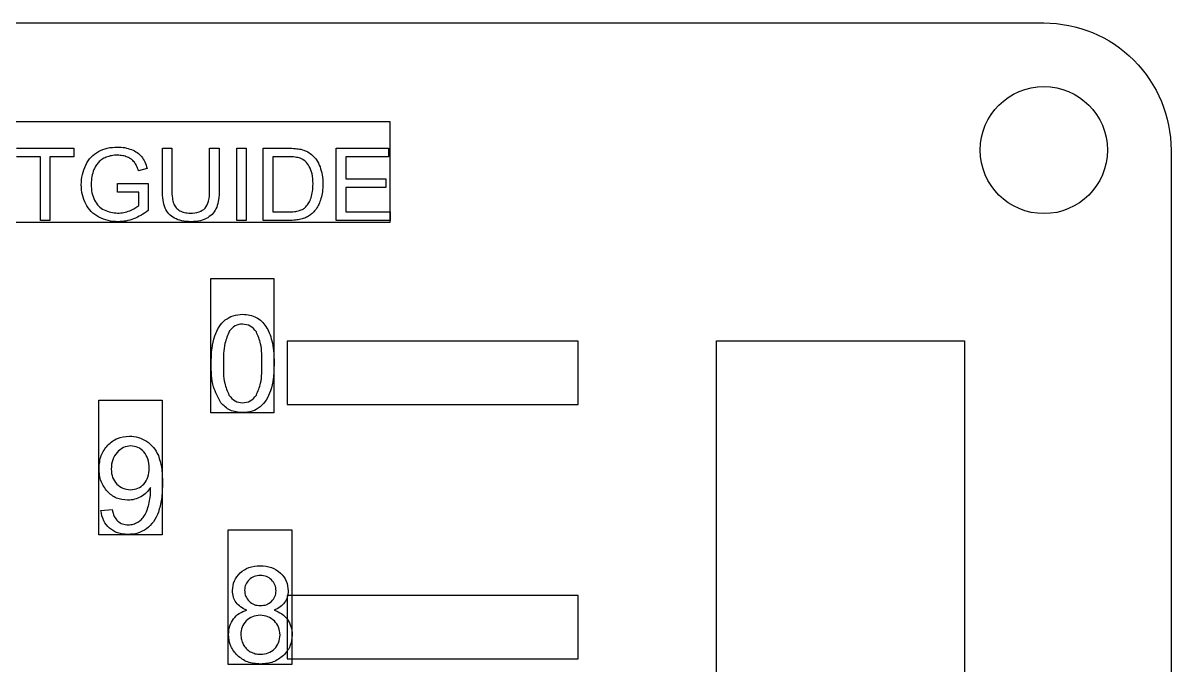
# Model space of a CAD drawing. Header units: millimetres. Extents: x -270 to -4, y 9 to 185.
# Drawn here: x -174.44 to -138.33, y 47 to 67.21 of the extents above; entities that cross this region are included whole.
import ezdxf

# ---------------------------------------------------------------- set-up
doc = ezdxf.new("R2010")
doc.units = ezdxf.units.MM
doc.layers.get('0').update_dxf_attribs({"linetype": 'CONTINUOUS'})

msp = doc.modelspace()

# ---------------------------------------------------------------- linework, layer by layer
for p, q in [((-174.64, 63.265), (-172.839, 63.265)), ((-172.839, 63.265), (-172.839, 62.997)), ((-170.056, 61.952), (-170.056, 63.265)), ((-170.056, 63.265), (-169.755, 63.265)), ((-169.755, 63.265), (-169.755, 61.954)), ((-168.569, 63.265), (-168.268, 63.265)), ((-168.569, 61.954), (-168.569, 63.265)), ((-168.268, 63.265), (-168.268, 61.952)), ((-167.717, 60.992), (-167.717, 63.265)), ((-167.717, 63.265), (-167.416, 63.265)), ((-167.416, 63.265), (-167.416, 60.992)), ((-166.886, 60.992), (-166.886, 63.265)), ((-166.886, 63.265), (-166.103, 63.265)), ((-164.587, 60.992), (-164.587, 63.265)), ((-164.587, 63.265), (-162.943, 63.265)), ((-162.943, 63.265), (-162.943, 62.997)), ((-173.891, 62.997), (-174.64, 62.997)), ((-173.891, 60.992), (-173.891, 62.997)), ((-172.839, 62.997), (-173.591, 62.997)), ((-173.591, 62.997), (-173.591, 60.992)), ((-166.107, 62.997), (-166.585, 62.997)), ((-166.585, 62.997), (-166.585, 61.261)), ((-162.943, 62.997), (-164.286, 62.997)), ((-164.286, 62.997), (-164.286, 62.301)), ((-170.538, 62.63), (-170.809, 62.555)), ((-171.467, 62.151), (-170.504, 62.152)), ((-171.467, 61.884), (-171.467, 62.151)), ((-170.504, 62.152), (-170.504, 61.309)), ((-164.286, 62.301), (-163.028, 62.301)), ((-163.028, 62.301), (-163.028, 62.034)), ((-170.799, 61.884), (-171.467, 61.884)), ((-170.799, 61.461), (-170.799, 61.884)), ((-163.028, 62.034), (-164.286, 62.034)), ((-164.286, 62.034), (-164.286, 61.261)), ((-166.585, 61.261), (-166.1, 61.261)), ((-164.286, 61.261), (-162.891, 61.261)), ((-162.891, 61.261), (-162.891, 60.992)), ((-173.591, 60.992), (-173.891, 60.992)), ((-167.416, 60.992), (-167.717, 60.992)), ((-166.066, 60.992), (-166.886, 60.992)), ((-162.891, 60.992), (-164.587, 60.992)), ((-171.991, 51.865), (-171.633, 51.898))]:
    msp.add_line(p, q)
msp.add_lwpolyline([(-138.328, 63.208), (-138.328, 13.188, -0.414214), (-142.328, 9.188), (-198.278, 9.188, -0.414214), (-202.278, 13.188), (-202.278, 63.208, -0.414214), (-198.278, 67.208), (-142.328, 67.208, -0.414214)], format="xyb", close=True)
for points in [[(-162.901, 60.934), (-181.902, 60.934), (-181.902, 64.109), (-162.901, 64.109)], [(-166.553, 54.936), (-168.529, 54.936), (-168.529, 59.17), (-166.553, 59.17)], [(-156.978, 57.198), (-166.128, 57.198), (-166.128, 55.198), (-156.978, 55.198)], [(-152.628, 19.188), (-152.628, 57.208), (-144.828, 57.208), (-144.828, 19.188)], [(-170.064, 51.102), (-172.057, 51.102), (-172.057, 55.335), (-170.064, 55.335)], [(-165.984, 47.026), (-167.981, 47.026), (-167.981, 51.26), (-165.984, 51.26)], [(-156.978, 49.198), (-166.128, 49.198), (-166.128, 47.198), (-156.978, 47.198)]]:
    msp.add_lwpolyline(points, close=True)
at = {"extrusion": (0, 0, -1)}
for start, end in [(0, 180), (-180, 0)]:
    msp.add_arc((142.328, 63.208), 2, start, end, dxfattribs=at)
for points, knots in [([(-172.068, 63.164), (-171.976, 63.205), (-171.785, 63.29), (-171.576, 63.299), (-171.468, 63.304)], [0, 0, 0, 0, 0.02991177, 0.06207627, 0.06207627, 0.06207627, 0.06207627]), ([(-171.468, 63.304), (-171.389, 63.301), (-171.237, 63.296), (-171.092, 63.247), (-171.023, 63.224)], [0, 0, 0, 0, 0.02355239, 0.04548887, 0.04548887, 0.04548887, 0.04548887]), ([(-171.023, 63.224), (-170.961, 63.196), (-170.842, 63.142), (-170.753, 63.047), (-170.71, 63.002)], [0, 0, 0, 0, 0.02017563, 0.03868241, 0.03868241, 0.03868241, 0.03868241]), ([(-166.103, 63.265), (-166.025, 63.265), (-165.889, 63.264), (-165.755, 63.242), (-165.698, 63.233)], [0, 0, 0, 0, 0.02338491, 0.04065031, 0.04065031, 0.04065031, 0.04065031]), ([(-165.698, 63.233), (-165.636, 63.215), (-165.515, 63.181), (-165.414, 63.106), (-165.365, 63.07)], [0, 0, 0, 0, 0.01917061, 0.03736995, 0.03736995, 0.03736995, 0.03736995]), ([(-172.467, 62.737), (-172.417, 62.827), (-172.318, 63.001), (-172.15, 63.111), (-172.068, 63.164)], [0, 0, 0, 0, 0.03023304, 0.05922921, 0.05922921, 0.05922921, 0.05922921]), ([(-171.823, 62.984), (-171.87, 62.962), (-171.96, 62.92), (-172.032, 62.852), (-172.066, 62.819)], [0, 0, 0, 0, 0.01540609, 0.02952896, 0.02952896, 0.02952896, 0.02952896]), ([(-171.467, 63.047), (-171.531, 63.045), (-171.653, 63.041), (-171.769, 63.002), (-171.823, 62.984)], [0, 0, 0, 0, 0.01928767, 0.03638218, 0.03638218, 0.03638218, 0.03638218]), ([(-171.154, 62.987), (-171.203, 63.004), (-171.304, 63.04), (-171.411, 63.044), (-171.467, 63.047)], [0, 0, 0, 0, 0.01554156, 0.03204217, 0.03204217, 0.03204217, 0.03204217]), ([(-170.937, 62.828), (-170.966, 62.86), (-171.027, 62.927), (-171.11, 62.966), (-171.154, 62.987)], [0, 0, 0, 0, 0.0128411, 0.02712911, 0.02712911, 0.02712911, 0.02712911]), ([(-170.71, 63.002), (-170.674, 62.948), (-170.597, 62.834), (-170.559, 62.701), (-170.538, 62.63)], [0, 0, 0, 0, 0.01921618, 0.04121813, 0.04121813, 0.04121813, 0.04121813]), ([(-165.718, 62.951), (-165.771, 62.964), (-165.898, 62.997), (-166.03, 62.997), (-166.107, 62.997)], [0, 0, 0, 0, 0.01615532, 0.03932268, 0.03932268, 0.03932268, 0.03932268]), ([(-165.434, 62.694), (-165.473, 62.752), (-165.547, 62.861), (-165.664, 62.922), (-165.718, 62.951)], [0, 0, 0, 0, 0.02058329, 0.03883834, 0.03883834, 0.03883834, 0.03883834]), ([(-165.365, 63.07), (-165.308, 63.015), (-165.193, 62.903), (-165.129, 62.756), (-165.096, 62.682)], [0, 0, 0, 0, 0.02337655, 0.04763669, 0.04763669, 0.04763669, 0.04763669]), ([(-172.606, 62.118), (-172.601, 62.226), (-172.59, 62.441), (-172.508, 62.639), (-172.467, 62.737)], [0, 0, 0, 0, 0.03225874, 0.06388252, 0.06388252, 0.06388252, 0.06388252]), ([(-172.209, 62.594), (-172.235, 62.521), (-172.286, 62.373), (-172.293, 62.217), (-172.296, 62.137)], [0, 0, 0, 0, 0.02291976, 0.04677695, 0.04677695, 0.04677695, 0.04677695]), ([(-172.066, 62.819), (-172.095, 62.784), (-172.152, 62.715), (-172.19, 62.634), (-172.209, 62.594)], [0, 0, 0, 0, 0.01350744, 0.0267606, 0.0267606, 0.0267606, 0.0267606]), ([(-170.809, 62.555), (-170.826, 62.608), (-170.857, 62.705), (-170.912, 62.79), (-170.937, 62.828)], [0, 0, 0, 0, 0.01653009, 0.03022282, 0.03022282, 0.03022282, 0.03022282]), ([(-165.317, 62.146), (-165.319, 62.253), (-165.322, 62.444), (-165.4, 62.617), (-165.434, 62.694)], [0, 0, 0, 0, 0.0316646, 0.05653894, 0.05653894, 0.05653894, 0.05653894]), ([(-165.096, 62.682), (-165.07, 62.598), (-165.015, 62.422), (-165.01, 62.238), (-165.007, 62.141)], [0, 0, 0, 0, 0.02619548, 0.05498169, 0.05498169, 0.05498169, 0.05498169]), ([(-172.467, 61.512), (-172.507, 61.606), (-172.591, 61.8), (-172.601, 62.01), (-172.606, 62.118)], [0, 0, 0, 0, 0.03056631, 0.06265377, 0.06265377, 0.06265377, 0.06265377]), ([(-172.296, 62.137), (-172.293, 62.042), (-172.288, 61.867), (-172.222, 61.704), (-172.191, 61.628)], [0, 0, 0, 0, 0.02802766, 0.05227719, 0.05227719, 0.05227719, 0.05227719]), ([(-165.376, 61.708), (-165.359, 61.774), (-165.321, 61.918), (-165.318, 62.066), (-165.317, 62.146)], [0, 0, 0, 0, 0.02047477, 0.04433785, 0.04433785, 0.04433785, 0.04433785]), ([(-165.007, 62.141), (-165.009, 62.059), (-165.012, 61.904), (-165.049, 61.754), (-165.067, 61.682)], [0, 0, 0, 0, 0.02446386, 0.04640905, 0.04640905, 0.04640905, 0.04640905]), ([(-169.969, 61.382), (-169.994, 61.464), (-170.052, 61.649), (-170.054, 61.844), (-170.056, 61.952)], [0, 0, 0, 0, 0.02551389, 0.05789098, 0.05789098, 0.05789098, 0.05789098]), ([(-169.755, 61.954), (-169.755, 61.867), (-169.754, 61.719), (-169.716, 61.577), (-169.7, 61.517)], [0, 0, 0, 0, 0.0257523, 0.04414665, 0.04414665, 0.04414665, 0.04414665]), ([(-168.71, 61.375), (-168.67, 61.447), (-168.569, 61.625), (-168.569, 61.831), (-168.569, 61.954)], [0, 0, 0, 0, 0.02438999, 0.06041361, 0.06041361, 0.06041361, 0.06041361]), ([(-168.268, 61.952), (-168.27, 61.849), (-168.272, 61.664), (-168.323, 61.486), (-168.346, 61.408)], [0, 0, 0, 0, 0.03079562, 0.05517954, 0.05517954, 0.05517954, 0.05517954]), ([(-172.054, 61.097), (-172.139, 61.15), (-172.31, 61.256), (-172.414, 61.427), (-172.467, 61.512)], [0, 0, 0, 0, 0.02973315, 0.05926684, 0.05926684, 0.05926684, 0.05926684]), ([(-172.191, 61.628), (-172.153, 61.564), (-172.076, 61.438), (-171.95, 61.362), (-171.887, 61.324)], [0, 0, 0, 0, 0.02197558, 0.04360849, 0.04360849, 0.04360849, 0.04360849]), ([(-171.081, 61.3), (-171.025, 61.324), (-170.924, 61.366), (-170.837, 61.432), (-170.799, 61.461)], [0, 0, 0, 0, 0.0181077, 0.03256885, 0.03256885, 0.03256885, 0.03256885]), ([(-169.7, 61.517), (-169.678, 61.473), (-169.635, 61.384), (-169.552, 61.329), (-169.511, 61.301)], [0, 0, 0, 0, 0.01450013, 0.02917839, 0.02917839, 0.02917839, 0.02917839]), ([(-168.346, 61.408), (-168.378, 61.343), (-168.443, 61.211), (-168.564, 61.124), (-168.626, 61.08)], [0, 0, 0, 0, 0.02126334, 0.0437015, 0.0437015, 0.0437015, 0.0437015]), ([(-165.747, 61.303), (-165.707, 61.317), (-165.632, 61.345), (-165.572, 61.396), (-165.543, 61.42)], [0, 0, 0, 0, 0.01254756, 0.02370983, 0.02370983, 0.02370983, 0.02370983]), ([(-165.543, 61.42), (-165.509, 61.461), (-165.436, 61.546), (-165.397, 61.652), (-165.376, 61.708)], [0, 0, 0, 0, 0.01573961, 0.03346586, 0.03346586, 0.03346586, 0.03346586]), ([(-165.067, 61.682), (-165.088, 61.62), (-165.126, 61.504), (-165.191, 61.4), (-165.222, 61.351)], [0, 0, 0, 0, 0.01953294, 0.03667362, 0.03667362, 0.03667362, 0.03667362]), ([(-171.445, 60.954), (-171.553, 60.959), (-171.765, 60.97), (-171.959, 61.055), (-172.054, 61.097)], [0, 0, 0, 0, 0.03215583, 0.06298634, 0.06298634, 0.06298634, 0.06298634]), ([(-171.887, 61.324), (-171.819, 61.295), (-171.683, 61.237), (-171.536, 61.229), (-171.462, 61.225)], [0, 0, 0, 0, 0.02192064, 0.04391998, 0.04391998, 0.04391998, 0.04391998]), ([(-171.462, 61.225), (-171.397, 61.228), (-171.266, 61.235), (-171.143, 61.278), (-171.081, 61.3)], [0, 0, 0, 0, 0.01939261, 0.03905466, 0.03905466, 0.03905466, 0.03905466]), ([(-170.961, 61.043), (-171.04, 61.017), (-171.197, 60.965), (-171.363, 60.958), (-171.445, 60.954)], [0, 0, 0, 0, 0.02479295, 0.04938876, 0.04938876, 0.04938876, 0.04938876]), ([(-170.504, 61.309), (-170.577, 61.254), (-170.719, 61.148), (-170.882, 61.077), (-170.961, 61.043)], [0, 0, 0, 0, 0.02732759, 0.0530621, 0.0530621, 0.0530621, 0.0530621]), ([(-169.679, 61.064), (-169.742, 61.104), (-169.867, 61.185), (-169.935, 61.317), (-169.969, 61.382)], [0, 0, 0, 0, 0.02200507, 0.04374209, 0.04374209, 0.04374209, 0.04374209]), ([(-169.157, 60.954), (-169.255, 60.957), (-169.436, 60.962), (-169.603, 61.032), (-169.679, 61.064)], [0, 0, 0, 0, 0.02915938, 0.05379912, 0.05379912, 0.05379912, 0.05379912]), ([(-169.511, 61.301), (-169.462, 61.279), (-169.358, 61.232), (-169.244, 61.227), (-169.183, 61.225)], [0, 0, 0, 0, 0.01595419, 0.03394125, 0.03394125, 0.03394125, 0.03394125]), ([(-169.183, 61.225), (-169.085, 61.227), (-168.911, 61.231), (-168.771, 61.332), (-168.71, 61.375)], [0, 0, 0, 0, 0.0286568, 0.05064449, 0.05064449, 0.05064449, 0.05064449]), ([(-168.626, 61.08), (-168.702, 61.043), (-168.87, 60.963), (-169.056, 60.957), (-169.157, 60.954)], [0, 0, 0, 0, 0.02523683, 0.05511173, 0.05511173, 0.05511173, 0.05511173]), ([(-166.1, 61.261), (-166.032, 61.261), (-165.913, 61.263), (-165.797, 61.29), (-165.747, 61.303)], [0, 0, 0, 0, 0.02008412, 0.03561698, 0.03561698, 0.03561698, 0.03561698]), ([(-165.429, 61.145), (-165.47, 61.121), (-165.555, 61.071), (-165.65, 61.045), (-165.7, 61.031)], [0, 0, 0, 0, 0.014053, 0.02953901, 0.02953901, 0.02953901, 0.02953901]), ([(-165.222, 61.351), (-165.253, 61.311), (-165.313, 61.233), (-165.392, 61.174), (-165.429, 61.145)], [0, 0, 0, 0, 0.01533165, 0.02933064, 0.02933064, 0.02933064, 0.02933064]), ([(-165.7, 61.031), (-165.757, 61.02), (-165.878, 60.996), (-166, 60.994), (-166.066, 60.992)], [0, 0, 0, 0, 0.01731837, 0.03677934, 0.03677934, 0.03677934, 0.03677934]), ([(-168.408, 57.358), (-168.369, 57.459), (-168.295, 57.65), (-168.149, 57.795), (-168.079, 57.863)], [0, 0, 0, 0, 0.0321076, 0.06089708, 0.06089708, 0.06089708, 0.06089708]), ([(-168.079, 57.863), (-168, 57.915), (-167.833, 58.023), (-167.634, 58.035), (-167.531, 58.041)], [0, 0, 0, 0, 0.02800158, 0.05858278, 0.05858278, 0.05858278, 0.05858278]), ([(-167.531, 58.041), (-167.453, 58.037), (-167.304, 58.031), (-167.168, 57.971), (-167.103, 57.942)], [0, 0, 0, 0, 0.02302389, 0.04423838, 0.04423838, 0.04423838, 0.04423838]), ([(-167.103, 57.942), (-167.044, 57.906), (-166.924, 57.831), (-166.841, 57.717), (-166.799, 57.659)], [0, 0, 0, 0, 0.02063495, 0.04188049, 0.04188049, 0.04188049, 0.04188049]), ([(-167.944, 57.516), (-168, 57.386), (-168.139, 57.061), (-168.137, 56.706), (-168.136, 56.492)], [0, 0, 0, 0, 0.0419824, 0.105056, 0.105056, 0.105056, 0.105056]), ([(-167.535, 57.733), (-167.616, 57.723), (-167.781, 57.704), (-167.889, 57.579), (-167.944, 57.516)], [0, 0, 0, 0, 0.02367778, 0.04785777, 0.04785777, 0.04785777, 0.04785777]), ([(-167.1, 57.487), (-167.159, 57.558), (-167.274, 57.696), (-167.45, 57.721), (-167.535, 57.733)], [0, 0, 0, 0, 0.02692483, 0.05160364, 0.05160364, 0.05160364, 0.05160364]), ([(-166.925, 56.492), (-166.923, 56.703), (-166.919, 57.048), (-167.049, 57.364), (-167.1, 57.487)], [0, 0, 0, 0, 0.062423, 0.1018201, 0.1018201, 0.1018201, 0.1018201]), ([(-166.799, 57.659), (-166.761, 57.592), (-166.679, 57.45), (-166.634, 57.292), (-166.611, 57.209)], [0, 0, 0, 0, 0.02313685, 0.04898923, 0.04898923, 0.04898923, 0.04898923]), ([(-168.519, 56.492), (-168.517, 56.655), (-168.513, 56.948), (-168.44, 57.231), (-168.408, 57.358)], [0, 0, 0, 0, 0.04857707, 0.08747951, 0.08747951, 0.08747951, 0.08747951]), ([(-166.611, 57.209), (-166.591, 57.105), (-166.546, 56.869), (-166.544, 56.628), (-166.543, 56.492)], [0, 0, 0, 0, 0.03160356, 0.07207631, 0.07207631, 0.07207631, 0.07207631]), ([(-168.219, 55.26), (-168.306, 55.423), (-168.511, 55.805), (-168.516, 56.242), (-168.519, 56.492)], [0, 0, 0, 0, 0.0545589, 0.1284238, 0.1284238, 0.1284238, 0.1284238]), ([(-168.136, 56.492), (-168.138, 56.282), (-168.142, 55.938), (-168.012, 55.622), (-167.962, 55.499)], [0, 0, 0, 0, 0.0622941, 0.1017156, 0.1017156, 0.1017156, 0.1017156]), ([(-167.1, 55.5), (-167.049, 55.623), (-166.92, 55.939), (-166.923, 56.282), (-166.925, 56.492)], [0, 0, 0, 0, 0.0394458, 0.1016111, 0.1016111, 0.1016111, 0.1016111]), ([(-166.543, 56.492), (-166.545, 56.331), (-166.549, 56.039), (-166.62, 55.757), (-166.652, 55.632)], [0, 0, 0, 0, 0.04826601, 0.08705101, 0.08705101, 0.08705101, 0.08705101]), ([(-166.652, 55.632), (-166.691, 55.53), (-166.765, 55.338), (-166.911, 55.194), (-166.98, 55.125)], [0, 0, 0, 0, 0.03209786, 0.06092822, 0.06092822, 0.06092822, 0.06092822]), ([(-167.531, 54.946), (-167.668, 54.958), (-167.935, 54.981), (-168.126, 55.169), (-168.219, 55.26)], [0, 0, 0, 0, 0.03989986, 0.07782348, 0.07782348, 0.07782348, 0.07782348]), ([(-167.962, 55.499), (-167.902, 55.427), (-167.789, 55.29), (-167.614, 55.264), (-167.531, 55.252)], [0, 0, 0, 0, 0.02690295, 0.05128811, 0.05128811, 0.05128811, 0.05128811]), ([(-167.531, 55.252), (-167.447, 55.264), (-167.272, 55.29), (-167.159, 55.428), (-167.1, 55.5)], [0, 0, 0, 0, 0.02439173, 0.05134812, 0.05134812, 0.05134812, 0.05134812]), ([(-166.98, 55.125), (-167.06, 55.073), (-167.227, 54.964), (-167.426, 54.952), (-167.531, 54.946)], [0, 0, 0, 0, 0.02808396, 0.0588223, 0.0588223, 0.0588223, 0.0588223]), ([(-171.775, 53.925), (-171.678, 54.007), (-171.481, 54.174), (-171.224, 54.195), (-171.094, 54.207)], [0, 0, 0, 0, 0.03717544, 0.07531972, 0.07531972, 0.07531972, 0.07531972]), ([(-171.094, 54.207), (-170.997, 54.2), (-170.805, 54.187), (-170.637, 54.094), (-170.553, 54.047)], [0, 0, 0, 0, 0.02857129, 0.05696339, 0.05696339, 0.05696339, 0.05696339]), ([(-172.047, 53.183), (-172.037, 53.327), (-172.02, 53.602), (-171.854, 53.821), (-171.775, 53.925)], [0, 0, 0, 0, 0.04215089, 0.08060704, 0.08060704, 0.08060704, 0.08060704]), ([(-171.048, 53.899), (-171.129, 53.889), (-171.295, 53.87), (-171.417, 53.755), (-171.48, 53.696)], [0, 0, 0, 0, 0.02374896, 0.04886417, 0.04886417, 0.04886417, 0.04886417]), ([(-170.638, 53.71), (-170.697, 53.765), (-170.813, 53.873), (-170.971, 53.89), (-171.048, 53.899)], [0, 0, 0, 0, 0.02349211, 0.0462304, 0.0462304, 0.0462304, 0.0462304]), ([(-170.553, 54.047), (-170.476, 53.987), (-170.317, 53.865), (-170.227, 53.685), (-170.181, 53.594)], [0, 0, 0, 0, 0.02892915, 0.05934061, 0.05934061, 0.05934061, 0.05934061]), ([(-171.48, 53.696), (-171.534, 53.621), (-171.646, 53.465), (-171.658, 53.272), (-171.664, 53.171)], [0, 0, 0, 0, 0.02703963, 0.05664788, 0.05664788, 0.05664788, 0.05664788]), ([(-170.467, 53.202), (-170.472, 53.301), (-170.482, 53.487), (-170.588, 53.639), (-170.638, 53.71)], [0, 0, 0, 0, 0.02904667, 0.05459597, 0.05459597, 0.05459597, 0.05459597]), ([(-170.181, 53.594), (-170.144, 53.474), (-170.058, 53.197), (-170.056, 52.907), (-170.054, 52.741)], [0, 0, 0, 0, 0.03728398, 0.08660826, 0.08660826, 0.08660826, 0.08660826]), ([(-171.786, 52.464), (-171.862, 52.565), (-172.021, 52.778), (-172.038, 53.044), (-172.047, 53.183)], [0, 0, 0, 0, 0.03717213, 0.07800227, 0.07800227, 0.07800227, 0.07800227]), ([(-171.664, 53.171), (-171.658, 53.08), (-171.646, 52.906), (-171.54, 52.767), (-171.49, 52.701)], [0, 0, 0, 0, 0.02658683, 0.05116811, 0.05116811, 0.05116811, 0.05116811]), ([(-170.634, 52.701), (-170.585, 52.77), (-170.481, 52.92), (-170.472, 53.104), (-170.467, 53.202)], [0, 0, 0, 0, 0.02492436, 0.05377705, 0.05377705, 0.05377705, 0.05377705]), ([(-170.054, 52.741), (-170.056, 52.566), (-170.06, 52.252), (-170.143, 51.95), (-170.18, 51.816)], [0, 0, 0, 0, 0.05226251, 0.09368977, 0.09368977, 0.09368977, 0.09368977]), ([(-171.149, 52.191), (-171.27, 52.203), (-171.511, 52.225), (-171.695, 52.384), (-171.786, 52.464)], [0, 0, 0, 0, 0.03539017, 0.07083342, 0.07083342, 0.07083342, 0.07083342]), ([(-171.49, 52.701), (-171.428, 52.648), (-171.303, 52.542), (-171.14, 52.527), (-171.059, 52.52)], [0, 0, 0, 0, 0.02376063, 0.04778035, 0.04778035, 0.04778035, 0.04778035]), ([(-171.059, 52.52), (-170.977, 52.527), (-170.815, 52.541), (-170.694, 52.648), (-170.634, 52.701)], [0, 0, 0, 0, 0.02396898, 0.04726517, 0.04726517, 0.04726517, 0.04726517]), ([(-170.426, 52.59), (-170.467, 52.533), (-170.551, 52.418), (-170.67, 52.341), (-170.731, 52.302)], [0, 0, 0, 0, 0.02081942, 0.04229173, 0.04229173, 0.04229173, 0.04229173]), ([(-170.48, 52.061), (-170.463, 52.136), (-170.431, 52.286), (-170.426, 52.439), (-170.424, 52.516)], [0, 0, 0, 0, 0.02291646, 0.04590316, 0.04590316, 0.04590316, 0.04590316]), ([(-170.424, 52.516), (-170.424, 52.526), (-170.424, 52.551), (-170.425, 52.576), (-170.426, 52.59)], [0, 0, 0, 0, 0.003101019, 0.007444599, 0.007444599, 0.007444599, 0.007444599]), ([(-170.731, 52.302), (-170.797, 52.269), (-170.929, 52.205), (-171.076, 52.196), (-171.149, 52.191)], [0, 0, 0, 0, 0.02176985, 0.04367495, 0.04367495, 0.04367495, 0.04367495]), ([(-170.618, 51.706), (-170.591, 51.757), (-170.531, 51.87), (-170.498, 51.993), (-170.48, 52.061)], [0, 0, 0, 0, 0.01719445, 0.0381726, 0.0381726, 0.0381726, 0.0381726]), ([(-171.72, 51.31), (-171.788, 51.385), (-171.931, 51.543), (-171.97, 51.754), (-171.991, 51.865)], [0, 0, 0, 0, 0.02981785, 0.06283564, 0.06283564, 0.06283564, 0.06283564]), ([(-171.633, 51.898), (-171.617, 51.822), (-171.589, 51.686), (-171.499, 51.579), (-171.46, 51.532)], [0, 0, 0, 0, 0.02273911, 0.04105568, 0.04105568, 0.04105568, 0.04105568]), ([(-170.83, 51.497), (-170.789, 51.525), (-170.706, 51.583), (-170.648, 51.665), (-170.618, 51.706)], [0, 0, 0, 0, 0.01491137, 0.03002339, 0.03002339, 0.03002339, 0.03002339]), ([(-170.18, 51.816), (-170.225, 51.71), (-170.311, 51.507), (-170.476, 51.361), (-170.555, 51.292)], [0, 0, 0, 0, 0.03412578, 0.06518598, 0.06518598, 0.06518598, 0.06518598]), ([(-171.139, 51.112), (-171.25, 51.119), (-171.463, 51.131), (-171.637, 51.252), (-171.72, 51.31)], [0, 0, 0, 0, 0.03267263, 0.06240714, 0.06240714, 0.06240714, 0.06240714]), ([(-171.46, 51.532), (-171.412, 51.499), (-171.314, 51.429), (-171.194, 51.422), (-171.131, 51.418)], [0, 0, 0, 0, 0.01692859, 0.03539046, 0.03539046, 0.03539046, 0.03539046]), ([(-170.555, 51.292), (-170.643, 51.24), (-170.823, 51.132), (-171.032, 51.119), (-171.139, 51.112)], [0, 0, 0, 0, 0.03022841, 0.06189099, 0.06189099, 0.06189099, 0.06189099]), ([(-171.131, 51.418), (-171.076, 51.421), (-170.97, 51.426), (-170.876, 51.474), (-170.83, 51.497)], [0, 0, 0, 0, 0.01621654, 0.03138567, 0.03138567, 0.03138567, 0.03138567]), ([(-167.849, 49.349), (-167.839, 49.455), (-167.819, 49.666), (-167.68, 49.826), (-167.611, 49.905)], [0, 0, 0, 0, 0.03101215, 0.06185367, 0.06185367, 0.06185367, 0.06185367]), ([(-167.611, 49.905), (-167.522, 49.971), (-167.335, 50.11), (-167.101, 50.123), (-166.979, 50.131)], [0, 0, 0, 0, 0.03244625, 0.06844307, 0.06844307, 0.06844307, 0.06844307]), ([(-166.979, 50.131), (-166.855, 50.123), (-166.619, 50.108), (-166.43, 49.967), (-166.34, 49.9)], [0, 0, 0, 0, 0.03627234, 0.06922954, 0.06922954, 0.06922954, 0.06922954]), ([(-166.34, 49.9), (-166.269, 49.819), (-166.129, 49.658), (-166.108, 49.445), (-166.098, 49.339)], [0, 0, 0, 0, 0.03133703, 0.06249587, 0.06249587, 0.06249587, 0.06249587]), ([(-167.328, 49.688), (-167.369, 49.641), (-167.45, 49.547), (-167.462, 49.423), (-167.468, 49.362)], [0, 0, 0, 0, 0.01832263, 0.03634194, 0.03634194, 0.03634194, 0.03634194]), ([(-166.974, 49.825), (-167.042, 49.82), (-167.173, 49.81), (-167.277, 49.728), (-167.328, 49.688)], [0, 0, 0, 0, 0.0197783, 0.03865634, 0.03865634, 0.03865634, 0.03865634]), ([(-166.622, 49.685), (-166.673, 49.726), (-166.776, 49.809), (-166.907, 49.819), (-166.974, 49.825)], [0, 0, 0, 0, 0.01902664, 0.03869132, 0.03869132, 0.03869132, 0.03869132]), ([(-166.48, 49.341), (-166.486, 49.406), (-166.497, 49.536), (-166.581, 49.636), (-166.622, 49.685)], [0, 0, 0, 0, 0.0191658, 0.03802114, 0.03802114, 0.03802114, 0.03802114]), ([(-167.737, 48.973), (-167.77, 49.029), (-167.837, 49.145), (-167.845, 49.28), (-167.849, 49.349)], [0, 0, 0, 0, 0.01918303, 0.03973388, 0.03973388, 0.03973388, 0.03973388]), ([(-167.468, 49.362), (-167.463, 49.294), (-167.453, 49.162), (-167.37, 49.06), (-167.33, 49.01)], [0, 0, 0, 0, 0.01983815, 0.03858502, 0.03858502, 0.03858502, 0.03858502]), ([(-166.618, 49.009), (-166.578, 49.057), (-166.497, 49.153), (-166.486, 49.278), (-166.48, 49.341)], [0, 0, 0, 0, 0.01825376, 0.03668944, 0.03668944, 0.03668944, 0.03668944]), ([(-166.098, 49.339), (-166.102, 49.272), (-166.11, 49.141), (-166.176, 49.027), (-166.209, 48.972)], [0, 0, 0, 0, 0.01990747, 0.03880101, 0.03880101, 0.03880101, 0.03880101]), ([(-167.394, 48.731), (-167.465, 48.761), (-167.598, 48.816), (-167.693, 48.923), (-167.737, 48.973)], [0, 0, 0, 0, 0.02262583, 0.04246831, 0.04246831, 0.04246831, 0.04246831]), ([(-167.33, 49.01), (-167.279, 48.971), (-167.174, 48.888), (-167.04, 48.879), (-166.97, 48.874)], [0, 0, 0, 0, 0.01892147, 0.03925994, 0.03925994, 0.03925994, 0.03925994]), ([(-166.97, 48.874), (-166.903, 48.879), (-166.771, 48.888), (-166.668, 48.97), (-166.618, 49.009)], [0, 0, 0, 0, 0.01985024, 0.03853429, 0.03853429, 0.03853429, 0.03853429]), ([(-166.209, 48.972), (-166.252, 48.922), (-166.345, 48.816), (-166.475, 48.761), (-166.544, 48.731)], [0, 0, 0, 0, 0.01962251, 0.04180023, 0.04180023, 0.04180023, 0.04180023]), ([(-167.971, 47.964), (-167.966, 48.057), (-167.956, 48.235), (-167.865, 48.387), (-167.821, 48.459)], [0, 0, 0, 0, 0.02741316, 0.05243024, 0.05243024, 0.05243024, 0.05243024]), ([(-167.821, 48.459), (-167.764, 48.521), (-167.646, 48.649), (-167.48, 48.703), (-167.394, 48.731)], [0, 0, 0, 0, 0.02472125, 0.05136106, 0.05136106, 0.05136106, 0.05136106]), ([(-167.416, 48.396), (-167.466, 48.334), (-167.569, 48.208), (-167.582, 48.045), (-167.588, 47.962)], [0, 0, 0, 0, 0.02343364, 0.04769497, 0.04769497, 0.04769497, 0.04769497]), ([(-166.981, 48.57), (-167.064, 48.563), (-167.227, 48.55), (-167.354, 48.447), (-167.416, 48.396)], [0, 0, 0, 0, 0.02439304, 0.04784811, 0.04784811, 0.04784811, 0.04784811]), ([(-166.533, 48.394), (-166.597, 48.446), (-166.728, 48.55), (-166.895, 48.563), (-166.981, 48.57)], [0, 0, 0, 0, 0.02405788, 0.04907041, 0.04907041, 0.04907041, 0.04907041]), ([(-166.544, 48.731), (-166.458, 48.698), (-166.293, 48.634), (-166.176, 48.501), (-166.12, 48.438)], [0, 0, 0, 0, 0.02729573, 0.05230981, 0.05230981, 0.05230981, 0.05230981]), ([(-166.354, 47.95), (-166.361, 48.035), (-166.375, 48.202), (-166.481, 48.331), (-166.533, 48.394)], [0, 0, 0, 0, 0.02494998, 0.04894283, 0.04894283, 0.04894283, 0.04894283]), ([(-166.12, 48.438), (-166.077, 48.366), (-165.989, 48.216), (-165.979, 48.043), (-165.974, 47.954)], [0, 0, 0, 0, 0.02476332, 0.05116416, 0.05116416, 0.05116416, 0.05116416]), ([(-167.696, 47.302), (-167.776, 47.397), (-167.938, 47.588), (-167.96, 47.838), (-167.971, 47.964)], [0, 0, 0, 0, 0.0362733, 0.07332242, 0.07332242, 0.07332242, 0.07332242]), ([(-167.588, 47.962), (-167.585, 47.909), (-167.578, 47.802), (-167.535, 47.704), (-167.513, 47.654)], [0, 0, 0, 0, 0.01577116, 0.03193516, 0.03193516, 0.03193516, 0.03193516]), ([(-166.528, 47.514), (-166.477, 47.576), (-166.374, 47.703), (-166.361, 47.866), (-166.354, 47.95)], [0, 0, 0, 0, 0.02343357, 0.04795376, 0.04795376, 0.04795376, 0.04795376]), ([(-165.974, 47.954), (-165.985, 47.83), (-166.007, 47.583), (-166.169, 47.395), (-166.249, 47.301)], [0, 0, 0, 0, 0.0364146, 0.07245439, 0.07245439, 0.07245439, 0.07245439]), ([(-167.513, 47.654), (-167.485, 47.607), (-167.428, 47.513), (-167.335, 47.454), (-167.289, 47.424)], [0, 0, 0, 0, 0.01619563, 0.03254095, 0.03254095, 0.03254095, 0.03254095]), ([(-167.289, 47.424), (-167.238, 47.4), (-167.136, 47.352), (-167.024, 47.346), (-166.968, 47.342)], [0, 0, 0, 0, 0.01662048, 0.03333374, 0.03333374, 0.03333374, 0.03333374]), ([(-166.968, 47.342), (-166.884, 47.349), (-166.72, 47.361), (-166.591, 47.464), (-166.528, 47.514)], [0, 0, 0, 0, 0.02471462, 0.04823517, 0.04823517, 0.04823517, 0.04823517]), ([(-166.972, 47.036), (-167.112, 47.045), (-167.38, 47.062), (-167.594, 47.224), (-167.696, 47.302)], [0, 0, 0, 0, 0.0410549, 0.0786072, 0.0786072, 0.0786072, 0.0786072]), ([(-166.249, 47.301), (-166.351, 47.224), (-166.564, 47.062), (-166.832, 47.045), (-166.972, 47.036)], [0, 0, 0, 0, 0.03751125, 0.07856199, 0.07856199, 0.07856199, 0.07856199])]:
    msp.add_open_spline(points, degree=3, knots=knots)

doc.saveas('drawing.dxf')
